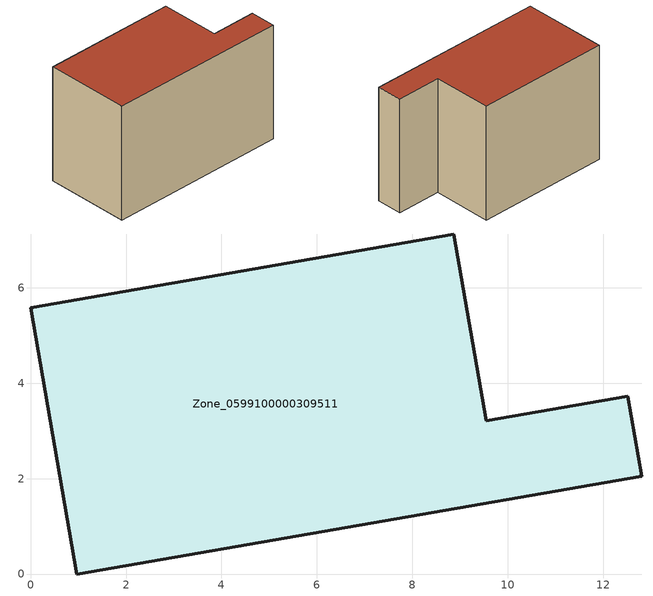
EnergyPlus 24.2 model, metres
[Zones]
Zone_0599100000309511
 floor ground (C_G): 0.96,0 0,5.58 8.87,7.13 9.55,3.21 12.52,3.73 12.81,2.05 z0
 wall outside (C_F): 12.81,2.05 12.52,3.73 9.55,3.21 8.87,7.13 0,5.58 0.96,0 12.81,2.05 z0:7.79
 roof outside (C_R): 0,5.58 0.96,0 12.81,2.05 12.52,3.73 9.55,3.21 8.87,7.13 z7.79
[BUILDING]
Pand.0599100000309511: North Axis=0; Terrain=City; Loads Convergence Tolerance Value=0.04; Temperature Convergence Tolerance Value=0.4; Solar Distribution=FullExterior; Maximum Number of Warmup Days=25; Minimum Number of Warmup Days=1
[Site:Location]
Rotterdam.The.Hague.AP_ZH_NLD Design_Conditions: Latitude=51.96; Longitude=4.45; Time Zone=1; Elevation=-4.5
[SITE:GROUNDTEMPERATURE:BUILDINGSURFACE]
18, 18, 18, 18, 18, 18, 18, 18, 18, 18, 18, 18
[MATERIAL] Thermal Absorptance=0.9; Solar Absorptance=0.7; Visible Absorptance=0.7
Name | Roughness | Thickness | Conductivity | Density | Specific Heat
G.TI.1992-2005 | MediumSmooth | 0.15 | 0.06 | 540 | 1210
F.TI.1992-2005 | Rough | 0.3 | 0.12 | 1920 | 840
R.TI.1992-2005 | MediumRough | 0.2 | 0.08 | 1500 | 1000
[CONSTRUCTION]
C_G: G.TI.1992-2005
C_F: F.TI.1992-2005
C_R: R.TI.1992-2005
[ZONE]
Zone_0599100000309511: Type=1; Multiplier=1; Ceiling Height=Autocalculate; Volume=Autocalculate; Floor Area=autocalculate; Part of Total Floor Area=Yes
[ZONEINFILTRATION:DESIGNFLOWRATE]
Infil_Zone_0599100000309511: Zone or ZoneList or Space or SpaceList=Zone_0599100000309511; Schedule=AlwaysOn; Design Flow Rate Calculation Method=Flow/Area; Flow Rate per Floor Area=0.0015; Constant Term Coefficient=1; Temperature Term Coefficient=0; Velocity Term Coefficient=0; Velocity Squared Term Coefficient=0
[HVACTEMPLATE:ZONE:IDEALLOADSAIRSYSTEM]
Zone_0599100000309511: Maximum Heating Supply Air Temperature=50; Minimum Cooling Supply Air Temperature=13; Maximum Heating Supply Air Humidity Ratio=0.0156; Minimum Cooling Supply Air Humidity Ratio=0.0077; Heating Limit=NoLimit; Cooling Limit=NoLimit; Dehumidification Control Type=ConstantSensibleHeatRatio; Cooling Sensible Heat Ratio=0.7; Dehumidification Setpoint=60; Humidification Control Type=None; Humidification Setpoint=30; Outdoor Air Method=None; Outdoor Air Flow Rate per Person=0.00944; Outdoor Air Flow Rate per Zone Floor Area=0; Outdoor Air Flow Rate per Zone=0; Demand Controlled Ventilation Type=None; Outdoor Air Economizer Type=NoEconomizer; Heat Recovery Type=None; Sensible Heat Recovery Effectiveness=0.7; Latent Heat Recovery Effectiveness=0.65
[ZONECONTROL:THERMOSTAT]
ThermostatControl_Zone_0599100000309511: Zone or ZoneList=Zone_0599100000309511; Control Type Schedule=DualSetpointControlType; Control 1=Thermostat_Zone_0599100000309511; Temperature Difference Between Cutout And Setpoint=0
[THERMOSTATSETPOINT:DUALSETPOINT]
Thermostat_Zone_0599100000309511: Heating Setpoint Temperature Schedule=HeatingSetpoint_Zone_0599100000309511; Cooling Setpoint Temperature Schedule=CoolingSetpoint_Zone_0599100000309511
[SCHEDULE:COMPACT]
HeatingSetpoint_Zone_0599100000309511: Through: 12/31, For: AllDays, Until: 24:00, 21
CoolingSetpoint_Zone_0599100000309511: Through: 12/31, For: AllDays, Until: 24:00, 24
DualSetpointControlType: Through: 12/31, For: AllDays, Until: 24:00, 4
AlwaysOn: Through: 12/31, For: AllDays, Until: 24:00, 1
